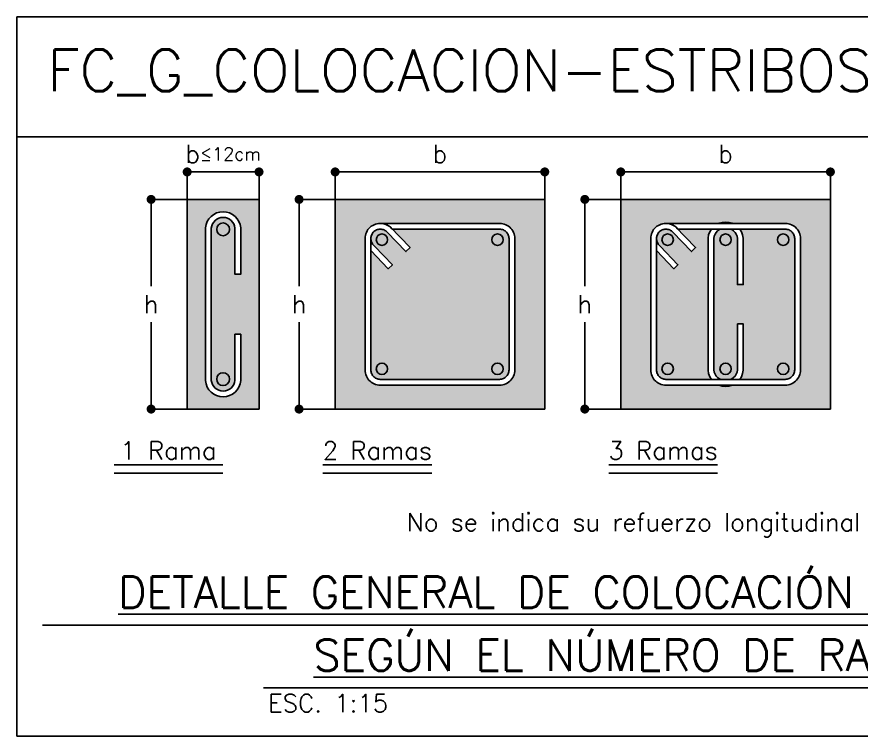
# Model space of a CAD drawing. Header units: millimetres. Extents: x -42 to 124, y -10 to 43.
# Drawn here: x 75.781 to 77.191, y -8.197 to -6.997 of the extents above; entities that cross this region are included whole.
import ezdxf
from ezdxf import colors
from ezdxf.entities.mleader import LeaderData, LeaderLine
from ezdxf.enums import TextEntityAlignment as Align
from ezdxf.math import Vec2, Vec3

# ---------------------------------------------------------------- set-up
doc = ezdxf.new("R2010")
doc.units = ezdxf.units.MM
doc.header["$LTSCALE"] = 0.01
doc.header["$PDMODE"] = 3
for name, color, linetype in [('FC_BORDES', 4, 'Continuous'), ('FC_COTAS', 1, 'Continuous'), ('FC_COTAS @ 12.5', 1, 'Continuous'), ('FC_COTAS @ 15', 1, 'Continuous'), ('FC_HATCH 254', 254, 'Continuous'), ('FC_R-200', 5, 'Continuous'), ('FC_R-80', 11, 'Continuous'), ('FC_R-80 @ 15', 11, 'Continuous'), ('FC_REFUERZO 2', 1, 'Continuous')]:
    doc.layers.add(name, color=color, linetype=linetype)
doc.layers.add('FC_HOJA', color=230, linetype='Continuous', plot=False)
doc.layers.add('FC_HOJA @ 20', color=230, linetype='Continuous', plot=False)
doc.styles.add('FC_TEXT', font='romans.shx', dxfattribs={"height": 0.002})
doc.styles.add('FC_TEXT1', font='romans.shx')
doc.dimstyles.new('FC_COTAS', dxfattribs={"dimtxt": 0.0015, "dimasz": 0.001, "dimexe": 0, "dimexo": 0, "dimgap": 0.001, "dimtad": 1, "dimtih": 1, "dimtoh": 1, "dimzin": 0, "dimdsep": 46, "dimtxsty": 'FC_TEXT1', "dimblk": 'DOT', "dimcen": 0.09, "dimclrd": 256, "dimclre": 256, "dimclrt": 256, "dimadec": 0, "dimazin": 0, "dimtfac": 1, "dimtix": 1, "dimtmove": 2, "dimatfit": 3, "dimfxl": 1.002, "dimtolj": 1, "dimtzin": 0, "dimlwd": -1, "dimarcsym": 0})

# ---------------------------------------------------------------- blocks, each defined once
blk = doc.blocks.new('*U67')
h = blk.add_hatch(color=256)
h.dxf.hatch_style = 1
edge = h.paths.add_edge_path()
edge.add_arc((0, 0), 0.0119, 0, 360, ccw=False)
blk.add_circle((0, 0), 0.0119)
blk = doc.blocks.new('FC_B_Nombre de muro en seccion')
at = {"layer": 'FC_BORDES', "ltscale": 0.9}
blk.add_lwpolyline([(-0.006058, -0.000908), (0.006058, -0.000908)], dxfattribs=at)
at = {"layer": 'FC_R-80', "ltscale": 0.9}
blk.add_lwpolyline([(-0.006058, 0), (0.006058, 0)], dxfattribs=at)
at = {"layer": 'FC_R-80', "ltscale": 0.6, "style": 'FC_TEXT1'}
blk.add_attdef('MURO', text='', height=0.002, dxfattribs=at).set_placement((0, 0), align=Align.BOTTOM_CENTER)
blk = doc.blocks.new('*U68')
at = {"layer": 'FC_R-200', "color": 4, "ltscale": 1.5}
for points in [[(-0.065813, 0), (0.065813, 0)], [(-0.041218, -0.007), (0.041218, -0.007)]]:
    blk.add_lwpolyline(points, dxfattribs=at)
at = {"layer": 'FC_R-200', "ltscale": 1.5, "style": 'FC_TEXT1'}
for tag, p in [('%%UTÍTULO', (0, 0.003656)), ('%%UTÍTULO1', (0, -0.003344))]:
    blk.add_attdef(tag, text='', height=0.0035, dxfattribs=at).set_placement(p, align=Align.MIDDLE_CENTER)
at = {"layer": 'FC_R-80', "ltscale": 1.5, "style": 'FC_TEXT1'}
blk.add_attdef('ESCALA', text='', height=0.002, dxfattribs=at).set_placement((-0.040694, -0.0087), align=Align.MIDDLE_LEFT)
blk = doc.blocks.new('_Dot')
at = {"color": 0, "linetype": 'ByBlock', "lineweight": -2}
blk.add_line((-0.5, 0), (-1, 0), dxfattribs=at)
at = {"color": 0, "linetype": 'ByBlock', "const_width": 0.5}
blk.add_lwpolyline([(-0.25, 0, 1), (0.25, 0, 1)], format="xyb", close=True, dxfattribs=at)
blk = doc.blocks.new('*D250')
at = {"layer": 'Defpoints', "color": 0, "ltscale": 0.6, "transparency": 16777216}
for p in [(76.6629, -7.2556), (76.3129, -7.3015), (76.6629, -7.3015)]:
    blk.add_point(p, dxfattribs=at)
at = {"layer": 'FC_COTAS', "lineweight": -2, "ltscale": 0.6, "transparency": 16777216}
for p, q in [((76.3129, -7.3015), (76.3129, -7.2556)), ((76.6629, -7.3015), (76.6629, -7.2556))]:
    blk.add_line(p, q, dxfattribs=at)
at = {"layer": 'FC_COTAS', "ltscale": 0.6, "transparency": 16777216}
blk.add_line((76.3279, -7.2556), (76.6479, -7.2556), dxfattribs=at)
at = {"layer": 'FC_COTAS', "ltscale": 0.6, "transparency": 16777216, "xscale": 0.015, "yscale": 0.015, "zscale": 0.015, "rotation": 180}
blk.add_blockref('_Dot', (76.3129, -7.2556), dxfattribs=at)
at = {"layer": 'FC_COTAS', "ltscale": 0.6, "transparency": 16777216, "xscale": 0.015, "yscale": 0.015, "zscale": 0.015}
blk.add_blockref('_Dot', (76.6629, -7.2556), dxfattribs=at)
at = {"layer": 'FC_COTAS', "ltscale": 0.6, "transparency": 16777216, "insert": (76.4879, -7.2256), "char_height": 0.0225, "attachment_point": 5, "style": 'FC_TEXT1'}
blk.add_mtext('\\A1;{\\H1.33333x;b}', dxfattribs=at)
blk = doc.blocks.new('*D251')
at = {"layer": 'Defpoints', "color": 0, "ltscale": 0.6, "transparency": 16777216}
for p in [(77.1399, -7.2556), (76.7899, -7.3015), (77.1399, -7.3015)]:
    blk.add_point(p, dxfattribs=at)
at = {"layer": 'FC_COTAS', "lineweight": -2, "ltscale": 0.6, "transparency": 16777216}
for p, q in [((76.7899, -7.3015), (76.7899, -7.2556)), ((77.1399, -7.3015), (77.1399, -7.2556))]:
    blk.add_line(p, q, dxfattribs=at)
at = {"layer": 'FC_COTAS', "ltscale": 0.6, "transparency": 16777216}
blk.add_line((76.8049, -7.2556), (77.1249, -7.2556), dxfattribs=at)
at = {"layer": 'FC_COTAS', "ltscale": 0.6, "transparency": 16777216, "xscale": 0.015, "yscale": 0.015, "zscale": 0.015, "rotation": 180}
blk.add_blockref('_Dot', (76.7899, -7.2556), dxfattribs=at)
at = {"layer": 'FC_COTAS', "ltscale": 0.6, "transparency": 16777216, "xscale": 0.015, "yscale": 0.015, "zscale": 0.015}
blk.add_blockref('_Dot', (77.1399, -7.2556), dxfattribs=at)
at = {"layer": 'FC_COTAS', "ltscale": 0.6, "transparency": 16777216, "insert": (76.9649, -7.2256), "char_height": 0.0225, "attachment_point": 5, "style": 'FC_TEXT1'}
blk.add_mtext('\\A1;{\\H1.33333x;b}', dxfattribs=at)
blk = doc.blocks.new('*D253')
at = {"layer": 'Defpoints', "color": 0, "ltscale": 0.6, "transparency": 16777216}
for p in [(76.3129, -7.3015), (76.2527, -7.6515), (76.3129, -7.6515)]:
    blk.add_point(p, dxfattribs=at)
at = {"layer": 'FC_COTAS', "lineweight": -2, "ltscale": 0.6, "transparency": 16777216}
for p, q in [((76.3129, -7.3015), (76.2527, -7.3015)), ((76.3129, -7.6515), (76.2527, -7.6515))]:
    blk.add_line(p, q, dxfattribs=at)
at = {"layer": 'FC_COTAS', "ltscale": 0.6, "transparency": 16777216}
for p, q in [((76.2527, -7.3165), (76.2527, -7.4465)), ((76.2527, -7.6365), (76.2527, -7.5065))]:
    blk.add_line(p, q, dxfattribs=at)
at = {"layer": 'FC_COTAS', "ltscale": 0.6, "transparency": 16777216, "xscale": 0.015, "yscale": 0.015, "zscale": 0.015}
for p, rotation in [((76.2527, -7.3015), 90), ((76.2527, -7.6515), 270)]:
    blk.add_blockref('_Dot', p, dxfattribs=dict(at, rotation=rotation))
at = {"layer": 'FC_COTAS', "ltscale": 0.6, "transparency": 16777216, "insert": (76.2527, -7.4765), "char_height": 0.0225, "attachment_point": 5, "style": 'FC_TEXT1'}
blk.add_mtext('\\A1;{\\H1.33333x;h}', dxfattribs=at)
blk = doc.blocks.new('*D254')
at = {"layer": 'Defpoints', "color": 0, "ltscale": 0.6, "transparency": 16777216}
for p in [(76.7899, -7.3015), (76.7298, -7.6515), (76.7899, -7.6515)]:
    blk.add_point(p, dxfattribs=at)
at = {"layer": 'FC_COTAS', "lineweight": -2, "ltscale": 0.6, "transparency": 16777216}
for p, q in [((76.7899, -7.3015), (76.7298, -7.3015)), ((76.7899, -7.6515), (76.7298, -7.6515))]:
    blk.add_line(p, q, dxfattribs=at)
at = {"layer": 'FC_COTAS', "ltscale": 0.6, "transparency": 16777216}
for p, q in [((76.7298, -7.3165), (76.7298, -7.4465)), ((76.7298, -7.6365), (76.7298, -7.5065))]:
    blk.add_line(p, q, dxfattribs=at)
at = {"layer": 'FC_COTAS', "ltscale": 0.6, "transparency": 16777216, "xscale": 0.015, "yscale": 0.015, "zscale": 0.015}
for p, rotation in [((76.7298, -7.3015), 90), ((76.7298, -7.6515), 270)]:
    blk.add_blockref('_Dot', p, dxfattribs=dict(at, rotation=rotation))
at = {"layer": 'FC_COTAS', "ltscale": 0.6, "transparency": 16777216, "insert": (76.7298, -7.4765), "char_height": 0.0225, "attachment_point": 5, "style": 'FC_TEXT1'}
blk.add_mtext('\\A1;{\\H1.33333x;h}', dxfattribs=at)
blk = doc.blocks.new('*D256')
at = {"layer": 'Defpoints', "color": 0, "ltscale": 0.6, "transparency": 16777216}
for p in [(76.0658, -7.3015), (76.0056, -7.6515), (76.0658, -7.6515)]:
    blk.add_point(p, dxfattribs=at)
at = {"layer": 'FC_COTAS', "lineweight": -2, "ltscale": 0.6, "transparency": 16777216}
for p, q in [((76.0658, -7.3015), (76.0056, -7.3015)), ((76.0658, -7.6515), (76.0056, -7.6515))]:
    blk.add_line(p, q, dxfattribs=at)
at = {"layer": 'FC_COTAS', "ltscale": 0.6, "transparency": 16777216}
for p, q in [((76.0056, -7.3165), (76.0056, -7.4465)), ((76.0056, -7.6365), (76.0056, -7.5065))]:
    blk.add_line(p, q, dxfattribs=at)
at = {"layer": 'FC_COTAS', "ltscale": 0.6, "transparency": 16777216, "xscale": 0.015, "yscale": 0.015, "zscale": 0.015}
for p, rotation in [((76.0056, -7.3015), 90), ((76.0056, -7.6515), 270)]:
    blk.add_blockref('_Dot', p, dxfattribs=dict(at, rotation=rotation))
at = {"layer": 'FC_COTAS', "ltscale": 0.6, "transparency": 16777216, "insert": (76.0056, -7.4765), "char_height": 0.0225, "attachment_point": 5, "style": 'FC_TEXT1'}
blk.add_mtext('\\A1;{\\H1.33333x;h}', dxfattribs=at)
blk = doc.blocks.new('*D257')
at = {"layer": 'Defpoints', "color": 0, "ltscale": 0.6, "transparency": 16777216}
for p in [(76.1858, -7.2556), (76.0658, -7.3015), (76.1858, -7.3015)]:
    blk.add_point(p, dxfattribs=at)
at = {"layer": 'FC_COTAS', "lineweight": -2, "ltscale": 0.6, "transparency": 16777216}
for p, q in [((76.0658, -7.3015), (76.0658, -7.2556)), ((76.1858, -7.3015), (76.1858, -7.2556))]:
    blk.add_line(p, q, dxfattribs=at)
at = {"layer": 'FC_COTAS', "ltscale": 0.6, "transparency": 16777216}
blk.add_line((76.0808, -7.2556), (76.1708, -7.2556), dxfattribs=at)
at = {"layer": 'FC_COTAS', "ltscale": 0.6, "transparency": 16777216, "xscale": 0.015, "yscale": 0.015, "zscale": 0.015, "rotation": 180}
blk.add_blockref('_Dot', (76.0658, -7.2556), dxfattribs=at)
at = {"layer": 'FC_COTAS', "ltscale": 0.6, "transparency": 16777216, "xscale": 0.015, "yscale": 0.015, "zscale": 0.015}
blk.add_blockref('_Dot', (76.1858, -7.2556), dxfattribs=at)
at = {"layer": 'FC_COTAS', "ltscale": 0.6, "transparency": 16777216, "insert": (76.1258, -7.2256), "char_height": 0.0225, "width": 0.017143, "attachment_point": 5, "style": 'FC_TEXT1'}
blk.add_mtext('\\A1;{\\H1.33333x;b\\H0.71875x;≤12cm}', dxfattribs=at)
blk = doc.blocks.new('*U83')
at = {"color": 0, "lineweight": -2}
blk.add_wipeout([(0.0294, -0.175), (0.0294, -0.2535), (0.0285, -0.2576), (0.0274, -0.2611), (0.0258, -0.2645), (0.0237, -0.2676), (0.0213, -0.2704), (0.0186, -0.2729), (0.0156, -0.2751), (0.0123, -0.2768), (0.0089, -0.2782), (0.0053, -0.2791), (0.0016, -0.2795), (-0.0021, -0.2795), (-0.0058, -0.279), (-0.0094, -0.278), (-0.0128, -0.2766), (-0.0161, -0.2748), (-0.019, -0.2726), (-0.0217, -0.27), (-0.0241, -0.2671), (-0.026, -0.264), (-0.0276, -0.2606), (-0.0287, -0.2571), (-0.0294, -0.2532), (-0.0294, 0.0032), (-0.0287, 0.0071), (-0.0276, 0.0106), (-0.026, 0.014), (-0.0241, 0.0171), (-0.0217, 0.02), (-0.019, 0.0226), (-0.0161, 0.0248), (-0.0128, 0.0266), (-0.0094, 0.028), (-0.0058, 0.029), (-0.0021, 0.0295), (0.0016, 0.0295), (0.0053, 0.0291), (0.0089, 0.0282), (0.0123, 0.0268), (0.0156, 0.0251), (0.0186, 0.0229), (0.0213, 0.0204), (0.0237, 0.0176), (0.0258, 0.0145), (0.0274, 0.0111), (0.0285, 0.0076), (0.0293, 0.004), (0.0294, 0.0026), (0.0294, -0.075), (0.0198, -0.075), (0.0198, 0.0022), (0.0197, 0.0027), (0.0193, 0.0051), (0.0185, 0.0075), (0.0174, 0.0098), (0.016, 0.0119), (0.0144, 0.0138), (0.0126, 0.0155), (0.0105, 0.0169), (0.0083, 0.0181), (0.006, 0.019), (0.0036, 0.0196), (0.0011, 0.0199), (-0.0014, 0.0199), (-0.0039, 0.0195), (-0.0063, 0.0189), (-0.0086, 0.0179), (-0.0108, 0.0167), (-0.0128, 0.0152), (-0.0146, 0.0135), (-0.0162, 0.0116), (-0.0175, 0.0094), (-0.0186, 0.0072), (-0.0193, 0.0048), (-0.0198, 0.0024), (-0.0198, -0.2524), (-0.0193, -0.2548), (-0.0186, -0.2572), (-0.0175, -0.2594), (-0.0162, -0.2616), (-0.0146, -0.2635), (-0.0128, -0.2652), (-0.0108, -0.2667), (-0.0086, -0.2679), (-0.0063, -0.2689), (-0.0039, -0.2695), (-0.0014, -0.2699), (0.0011, -0.2699), (0.0036, -0.2696), (0.006, -0.269), (0.0083, -0.2681), (0.0105, -0.2669), (0.0126, -0.2655), (0.0144, -0.2638), (0.016, -0.2619), (0.0174, -0.2598), (0.0185, -0.2575), (0.0193, -0.2551), (0.0198, -0.2525), (0.0198, -0.175)], dxfattribs=at)
blk.add_lwpolyline([(0.0198, -0.175), (0.0198, -0.2521, -0.900773), (-0.0198, -0.2521), (-0.0198, 0.0021, -0.900773), (0.0198, 0.0021), (0.0198, -0.075), (0.0294, -0.075), (0.0294, 0.0025, 0.917819), (-0.0294, 0.0025), (-0.0294, -0.2525), (-0.0294, -0.2525, 0.917819), (0.0294, -0.2525), (0.0294, -0.175)], format="xyb", close=True, dxfattribs=at)
blk = doc.blocks.new('*U71')
at = {"color": 0, "lineweight": -2}
blk.add_wipeout([(0.0294, -0.1405), (0.0294, -0.2189), (0.0285, -0.2231), (0.0274, -0.2266), (0.0258, -0.2299), (0.0237, -0.233), (0.0213, -0.2359), (0.0186, -0.2384), (0.0156, -0.2405), (0.0123, -0.2423), (0.0089, -0.2436), (0.0053, -0.2445), (0.0016, -0.245), (-0.0021, -0.2449), (-0.0058, -0.2444), (-0.0094, -0.2435), (-0.0128, -0.2421), (-0.0161, -0.2403), (-0.019, -0.238), (-0.0217, -0.2355), (-0.0241, -0.2326), (-0.026, -0.2295), (-0.0276, -0.2261), (-0.0287, -0.2225), (-0.0294, -0.2187), (-0.0294, 0.0032), (-0.0287, 0.0071), (-0.0276, 0.0106), (-0.026, 0.014), (-0.0241, 0.0171), (-0.0217, 0.02), (-0.019, 0.0226), (-0.0161, 0.0248), (-0.0128, 0.0266), (-0.0094, 0.028), (-0.0058, 0.029), (-0.0021, 0.0295), (0.0016, 0.0295), (0.0053, 0.0291), (0.0089, 0.0282), (0.0123, 0.0268), (0.0156, 0.0251), (0.0186, 0.0229), (0.0213, 0.0204), (0.0237, 0.0176), (0.0258, 0.0145), (0.0274, 0.0111), (0.0285, 0.0076), (0.0293, 0.004), (0.0294, 0.0026), (0.0294, -0.075), (0.0198, -0.075), (0.0198, 0.0022), (0.0197, 0.0027), (0.0193, 0.0051), (0.0185, 0.0075), (0.0174, 0.0098), (0.016, 0.0119), (0.0144, 0.0138), (0.0126, 0.0155), (0.0105, 0.0169), (0.0083, 0.0181), (0.006, 0.019), (0.0036, 0.0196), (0.0011, 0.0199), (-0.0014, 0.0199), (-0.0039, 0.0195), (-0.0063, 0.0189), (-0.0086, 0.0179), (-0.0108, 0.0167), (-0.0128, 0.0152), (-0.0146, 0.0135), (-0.0162, 0.0116), (-0.0175, 0.0094), (-0.0186, 0.0072), (-0.0193, 0.0048), (-0.0198, 0.0024), (-0.0198, -0.2178), (-0.0193, -0.2202), (-0.0186, -0.2226), (-0.0175, -0.2249), (-0.0162, -0.227), (-0.0146, -0.229), (-0.0128, -0.2307), (-0.0108, -0.2322), (-0.0086, -0.2334), (-0.0063, -0.2343), (-0.0039, -0.235), (-0.0014, -0.2353), (0.0011, -0.2354), (0.0036, -0.2351), (0.006, -0.2345), (0.0083, -0.2336), (0.0105, -0.2324), (0.0126, -0.2309), (0.0144, -0.2292), (0.016, -0.2273), (0.0174, -0.2252), (0.0185, -0.223), (0.0193, -0.2206), (0.0198, -0.218), (0.0198, -0.1405)], dxfattribs=at)
blk.add_lwpolyline([(0.0198, -0.1405), (0.0198, -0.2175, -0.900773), (-0.0198, -0.2175), (-0.0198, 0.0021, -0.900773), (0.0198, 0.0021), (0.0198, -0.075), (0.0294, -0.075), (0.0294, 0.0025, 0.917819), (-0.0294, 0.0025), (-0.0294, -0.218), (-0.0294, -0.218, 0.917819), (0.0294, -0.218), (0.0294, -0.1405)], format="xyb", close=True, dxfattribs=at)
blk = doc.blocks.new('*U84')
at = {"color": 0, "ltscale": 1.5}
blk.add_lwpolyline([(-0.0798, -0.0096), (-0.0798, -0.0096)], dxfattribs=at)
blk.add_wipeout([(-0.0978, 0), (0.0997, 0), (0.1023, -0.0001), (0.1049, -0.0006), (0.1075, -0.0012), (0.11, -0.0022), (0.1123, -0.0034), (0.1146, -0.0048), (0.1166, -0.0065), (0.1185, -0.0084), (0.1202, -0.0104), (0.1216, -0.0127), (0.1228, -0.015), (0.1238, -0.0175), (0.1244, -0.0201), (0.1249, -0.0227), (0.125, -0.0253), (0.125, -0.2447), (0.1249, -0.2473), (0.1244, -0.2499), (0.1238, -0.2525), (0.1228, -0.255), (0.1216, -0.2573), (0.1202, -0.2596), (0.1185, -0.2616), (0.1166, -0.2635), (0.1146, -0.2652), (0.1123, -0.2666), (0.11, -0.2678), (0.1075, -0.2688), (0.1049, -0.2694), (0.1023, -0.2699), (0.0997, -0.27), (-0.0997, -0.27), (-0.1023, -0.2699), (-0.1049, -0.2694), (-0.1075, -0.2688), (-0.11, -0.2678), (-0.1123, -0.2666), (-0.1146, -0.2652), (-0.1166, -0.2635), (-0.1185, -0.2616), (-0.1202, -0.2596), (-0.1216, -0.2573), (-0.1228, -0.255), (-0.1238, -0.2525), (-0.1244, -0.2499), (-0.1249, -0.2473), (-0.125, -0.2447), (-0.125, -0.0253), (-0.1249, -0.0227), (-0.1244, -0.0201), (-0.1238, -0.0175), (-0.1228, -0.015), (-0.1216, -0.0127), (-0.1202, -0.0104), (-0.1185, -0.0084), (-0.1166, -0.0065), (-0.1146, -0.0048), (-0.1123, -0.0034), (-0.11, -0.0022), (-0.1075, -0.0012), (-0.1049, -0.0006), (-0.1023, -0.0001), (-0.0997, 0), (-0.097, -0.0001), (-0.0944, -0.0006), (-0.0918, -0.0012), (-0.0894, -0.0022), (-0.087, -0.0034), (-0.0848, -0.0048), (-0.0834, -0.006), (-0.05, -0.0403), (-0.0568, -0.047), (-0.088, -0.0148), (-0.0891, -0.0137), (-0.0904, -0.0126), (-0.0918, -0.0117), (-0.0933, -0.011), (-0.0948, -0.0104), (-0.0964, -0.01), (-0.098, -0.0097), (-0.0997, -0.0096), (-0.1013, -0.0097), (-0.1029, -0.01), (-0.1045, -0.0104), (-0.1061, -0.011), (-0.1075, -0.0117), (-0.1089, -0.0126), (-0.1102, -0.0137), (-0.1113, -0.0148), (-0.1124, -0.0161), (-0.1133, -0.0175), (-0.114, -0.0189), (-0.1146, -0.0205), (-0.115, -0.0221), (-0.1153, -0.0237), (-0.1154, -0.0253), (-0.1153, -0.027), (-0.115, -0.0286), (-0.1146, -0.0302), (-0.114, -0.0317), (-0.1133, -0.0332), (-0.1124, -0.0346), (-0.1113, -0.0359), (-0.1102, -0.037), (-0.1091, -0.0379), (-0.0795, -0.0691), (-0.0865, -0.0757), (-0.1154, -0.0452), (-0.1154, -0.2447), (-0.1153, -0.2463), (-0.115, -0.2479), (-0.1146, -0.2495), (-0.114, -0.2511), (-0.1133, -0.2525), (-0.1124, -0.2539), (-0.1113, -0.2552), (-0.1102, -0.2563), (-0.1089, -0.2574), (-0.1075, -0.2583), (-0.1061, -0.259), (-0.1045, -0.2596), (-0.1029, -0.26), (-0.1013, -0.2603), (-0.0997, -0.2604), (0.0997, -0.2604), (0.1013, -0.2603), (0.1029, -0.26), (0.1045, -0.2596), (0.1061, -0.259), (0.1075, -0.2583), (0.1089, -0.2574), (0.1102, -0.2563), (0.1113, -0.2552), (0.1124, -0.2539), (0.1133, -0.2525), (0.114, -0.2511), (0.1146, -0.2495), (0.115, -0.2479), (0.1153, -0.2463), (0.1154, -0.2447), (0.1154, -0.0253), (0.1153, -0.0237), (0.115, -0.0221), (0.1146, -0.0205), (0.114, -0.0189), (0.1133, -0.0175), (0.1124, -0.0161), (0.1113, -0.0148), (0.1102, -0.0137), (0.1089, -0.0126), (0.1075, -0.0117), (0.1061, -0.011), (0.1045, -0.0104), (0.1029, -0.01), (0.1013, -0.0097), (0.1007, -0.0097), (-0.0796, -0.0097), (-0.0833, -0.0059), (-0.0847, -0.0048), (-0.0869, -0.0033), (-0.0893, -0.0021), (-0.0918, -0.0011), (-0.0944, -0.0005), (-0.097, 0)], dxfattribs=at)
blk.add_lwpolyline([(-0.0978, 0), (0.0997, 0), (0.1023, -0.0001), (0.1049, -0.0006), (0.1075, -0.0012), (0.11, -0.0022), (0.1123, -0.0034), (0.1146, -0.0048), (0.1166, -0.0065), (0.1185, -0.0084), (0.1202, -0.0104), (0.1216, -0.0127), (0.1228, -0.015), (0.1238, -0.0175), (0.1244, -0.0201), (0.1249, -0.0227), (0.125, -0.0253), (0.125, -0.2447), (0.1249, -0.2473), (0.1244, -0.2499), (0.1238, -0.2525), (0.1228, -0.255), (0.1216, -0.2573), (0.1202, -0.2596), (0.1185, -0.2616), (0.1166, -0.2635), (0.1146, -0.2652), (0.1123, -0.2666), (0.11, -0.2678), (0.1075, -0.2688), (0.1049, -0.2694), (0.1023, -0.2699), (0.0997, -0.27), (-0.0997, -0.27), (-0.1023, -0.2699), (-0.1049, -0.2694), (-0.1075, -0.2688), (-0.11, -0.2678), (-0.1123, -0.2666), (-0.1146, -0.2652), (-0.1166, -0.2635), (-0.1185, -0.2616), (-0.1202, -0.2596), (-0.1216, -0.2573), (-0.1228, -0.255), (-0.1238, -0.2525), (-0.1244, -0.2499), (-0.1249, -0.2473), (-0.125, -0.2447), (-0.125, -0.0253), (-0.1249, -0.0227), (-0.1244, -0.0201), (-0.1238, -0.0175), (-0.1228, -0.015), (-0.1216, -0.0127), (-0.1202, -0.0104), (-0.1185, -0.0084), (-0.1166, -0.0065), (-0.1146, -0.0048), (-0.1123, -0.0034), (-0.11, -0.0022), (-0.1075, -0.0012), (-0.1049, -0.0006), (-0.1023, -0.0001), (-0.0997, 0), (-0.097, -0.0001), (-0.0944, -0.0006), (-0.0918, -0.0012), (-0.0894, -0.0022), (-0.087, -0.0034), (-0.0848, -0.0048), (-0.0834, -0.006), (-0.05, -0.0403), (-0.0568, -0.047), (-0.088, -0.0148), (-0.0891, -0.0137), (-0.0904, -0.0126), (-0.0918, -0.0117), (-0.0933, -0.011), (-0.0948, -0.0104), (-0.0964, -0.01), (-0.098, -0.0097), (-0.0997, -0.0096), (-0.1013, -0.0097), (-0.1029, -0.01), (-0.1045, -0.0104), (-0.1061, -0.011), (-0.1075, -0.0117), (-0.1089, -0.0126), (-0.1102, -0.0137), (-0.1113, -0.0148), (-0.1124, -0.0161), (-0.1133, -0.0175), (-0.114, -0.0189), (-0.1146, -0.0205), (-0.115, -0.0221), (-0.1153, -0.0237), (-0.1154, -0.0253), (-0.1153, -0.027), (-0.115, -0.0286), (-0.1146, -0.0302), (-0.114, -0.0317), (-0.1133, -0.0332), (-0.1124, -0.0346), (-0.1113, -0.0359), (-0.1102, -0.037), (-0.1091, -0.0379), (-0.0795, -0.0691), (-0.0865, -0.0757), (-0.1154, -0.0452), (-0.1154, -0.2447), (-0.1153, -0.2463), (-0.115, -0.2479), (-0.1146, -0.2495), (-0.114, -0.2511), (-0.1133, -0.2525), (-0.1124, -0.2539), (-0.1113, -0.2552), (-0.1102, -0.2563), (-0.1089, -0.2574), (-0.1075, -0.2583), (-0.1061, -0.259), (-0.1045, -0.2596), (-0.1029, -0.26), (-0.1013, -0.2603), (-0.0997, -0.2604), (0.0997, -0.2604), (0.1013, -0.2603), (0.1029, -0.26), (0.1045, -0.2596), (0.1061, -0.259), (0.1075, -0.2583), (0.1089, -0.2574), (0.1102, -0.2563), (0.1113, -0.2552), (0.1124, -0.2539), (0.1133, -0.2525), (0.114, -0.2511), (0.1146, -0.2495), (0.115, -0.2479), (0.1153, -0.2463), (0.1154, -0.2447), (0.1154, -0.0253), (0.1153, -0.0237), (0.115, -0.0221), (0.1146, -0.0205), (0.114, -0.0189), (0.1133, -0.0175), (0.1124, -0.0161), (0.1113, -0.0148), (0.1102, -0.0137), (0.1089, -0.0126), (0.1075, -0.0117), (0.1061, -0.011), (0.1045, -0.0104), (0.1029, -0.01), (0.1013, -0.0097), (0.1007, -0.0097), (-0.0796, -0.0097), (-0.0833, -0.0059), (-0.0847, -0.0048), (-0.0869, -0.0033), (-0.0893, -0.0021), (-0.0918, -0.0011), (-0.0944, -0.0005), (-0.097, 0)], close=True, dxfattribs=at)
blk.add_lwpolyline([(-0.1154, -0.0452), (-0.1154, -0.0253)], dxfattribs=at)
blk = doc.blocks.new('*U85')
at = {"color": 0, "ltscale": 1.5}
blk.add_lwpolyline([(-0.0798, -0.0096), (-0.0798, -0.0096)], dxfattribs=at)
blk.add_wipeout([(-0.0978, 0), (0.0997, 0), (0.1023, -0.0001), (0.1049, -0.0006), (0.1075, -0.0012), (0.11, -0.0022), (0.1123, -0.0034), (0.1146, -0.0048), (0.1166, -0.0065), (0.1185, -0.0084), (0.1202, -0.0104), (0.1216, -0.0127), (0.1228, -0.015), (0.1238, -0.0175), (0.1244, -0.0201), (0.1249, -0.0227), (0.125, -0.0253), (0.125, -0.2447), (0.1249, -0.2473), (0.1244, -0.2499), (0.1238, -0.2525), (0.1228, -0.255), (0.1216, -0.2573), (0.1202, -0.2596), (0.1185, -0.2616), (0.1166, -0.2635), (0.1146, -0.2652), (0.1123, -0.2666), (0.11, -0.2678), (0.1075, -0.2688), (0.1049, -0.2694), (0.1023, -0.2699), (0.0997, -0.27), (-0.0997, -0.27), (-0.1023, -0.2699), (-0.1049, -0.2694), (-0.1075, -0.2688), (-0.11, -0.2678), (-0.1123, -0.2666), (-0.1146, -0.2652), (-0.1166, -0.2635), (-0.1185, -0.2616), (-0.1202, -0.2596), (-0.1216, -0.2573), (-0.1228, -0.255), (-0.1238, -0.2525), (-0.1244, -0.2499), (-0.1249, -0.2473), (-0.125, -0.2447), (-0.125, -0.0253), (-0.1249, -0.0227), (-0.1244, -0.0201), (-0.1238, -0.0175), (-0.1228, -0.015), (-0.1216, -0.0127), (-0.1202, -0.0104), (-0.1185, -0.0084), (-0.1166, -0.0065), (-0.1146, -0.0048), (-0.1123, -0.0034), (-0.11, -0.0022), (-0.1075, -0.0012), (-0.1049, -0.0006), (-0.1023, -0.0001), (-0.0997, 0), (-0.097, -0.0001), (-0.0944, -0.0006), (-0.0918, -0.0012), (-0.0894, -0.0022), (-0.087, -0.0034), (-0.0848, -0.0048), (-0.0834, -0.006), (-0.05, -0.0403), (-0.0568, -0.047), (-0.088, -0.0148), (-0.0891, -0.0137), (-0.0904, -0.0126), (-0.0918, -0.0117), (-0.0933, -0.011), (-0.0948, -0.0104), (-0.0964, -0.01), (-0.098, -0.0097), (-0.0997, -0.0096), (-0.1013, -0.0097), (-0.1029, -0.01), (-0.1045, -0.0104), (-0.1061, -0.011), (-0.1075, -0.0117), (-0.1089, -0.0126), (-0.1102, -0.0137), (-0.1113, -0.0148), (-0.1124, -0.0161), (-0.1133, -0.0175), (-0.114, -0.0189), (-0.1146, -0.0205), (-0.115, -0.0221), (-0.1153, -0.0237), (-0.1154, -0.0253), (-0.1153, -0.027), (-0.115, -0.0286), (-0.1146, -0.0302), (-0.114, -0.0317), (-0.1133, -0.0332), (-0.1124, -0.0346), (-0.1113, -0.0359), (-0.1102, -0.037), (-0.1091, -0.0379), (-0.0795, -0.0691), (-0.0865, -0.0757), (-0.1154, -0.0452), (-0.1154, -0.2447), (-0.1153, -0.2463), (-0.115, -0.2479), (-0.1146, -0.2495), (-0.114, -0.2511), (-0.1133, -0.2525), (-0.1124, -0.2539), (-0.1113, -0.2552), (-0.1102, -0.2563), (-0.1089, -0.2574), (-0.1075, -0.2583), (-0.1061, -0.259), (-0.1045, -0.2596), (-0.1029, -0.26), (-0.1013, -0.2603), (-0.0997, -0.2604), (0.0997, -0.2604), (0.1013, -0.2603), (0.1029, -0.26), (0.1045, -0.2596), (0.1061, -0.259), (0.1075, -0.2583), (0.1089, -0.2574), (0.1102, -0.2563), (0.1113, -0.2552), (0.1124, -0.2539), (0.1133, -0.2525), (0.114, -0.2511), (0.1146, -0.2495), (0.115, -0.2479), (0.1153, -0.2463), (0.1154, -0.2447), (0.1154, -0.0253), (0.1153, -0.0237), (0.115, -0.0221), (0.1146, -0.0205), (0.114, -0.0189), (0.1133, -0.0175), (0.1124, -0.0161), (0.1113, -0.0148), (0.1102, -0.0137), (0.1089, -0.0126), (0.1075, -0.0117), (0.1061, -0.011), (0.1045, -0.0104), (0.1029, -0.01), (0.1013, -0.0097), (0.1007, -0.0097), (-0.0796, -0.0097), (-0.0833, -0.0059), (-0.0847, -0.0048), (-0.0869, -0.0033), (-0.0893, -0.0021), (-0.0918, -0.0011), (-0.0944, -0.0005), (-0.097, 0)], dxfattribs=at)
blk.add_lwpolyline([(-0.0978, 0), (0.0997, 0), (0.1023, -0.0001), (0.1049, -0.0006), (0.1075, -0.0012), (0.11, -0.0022), (0.1123, -0.0034), (0.1146, -0.0048), (0.1166, -0.0065), (0.1185, -0.0084), (0.1202, -0.0104), (0.1216, -0.0127), (0.1228, -0.015), (0.1238, -0.0175), (0.1244, -0.0201), (0.1249, -0.0227), (0.125, -0.0253), (0.125, -0.2447), (0.1249, -0.2473), (0.1244, -0.2499), (0.1238, -0.2525), (0.1228, -0.255), (0.1216, -0.2573), (0.1202, -0.2596), (0.1185, -0.2616), (0.1166, -0.2635), (0.1146, -0.2652), (0.1123, -0.2666), (0.11, -0.2678), (0.1075, -0.2688), (0.1049, -0.2694), (0.1023, -0.2699), (0.0997, -0.27), (-0.0997, -0.27), (-0.1023, -0.2699), (-0.1049, -0.2694), (-0.1075, -0.2688), (-0.11, -0.2678), (-0.1123, -0.2666), (-0.1146, -0.2652), (-0.1166, -0.2635), (-0.1185, -0.2616), (-0.1202, -0.2596), (-0.1216, -0.2573), (-0.1228, -0.255), (-0.1238, -0.2525), (-0.1244, -0.2499), (-0.1249, -0.2473), (-0.125, -0.2447), (-0.125, -0.0253), (-0.1249, -0.0227), (-0.1244, -0.0201), (-0.1238, -0.0175), (-0.1228, -0.015), (-0.1216, -0.0127), (-0.1202, -0.0104), (-0.1185, -0.0084), (-0.1166, -0.0065), (-0.1146, -0.0048), (-0.1123, -0.0034), (-0.11, -0.0022), (-0.1075, -0.0012), (-0.1049, -0.0006), (-0.1023, -0.0001), (-0.0997, 0), (-0.097, -0.0001), (-0.0944, -0.0006), (-0.0918, -0.0012), (-0.0894, -0.0022), (-0.087, -0.0034), (-0.0848, -0.0048), (-0.0834, -0.006), (-0.05, -0.0403), (-0.0568, -0.047), (-0.088, -0.0148), (-0.0891, -0.0137), (-0.0904, -0.0126), (-0.0918, -0.0117), (-0.0933, -0.011), (-0.0948, -0.0104), (-0.0964, -0.01), (-0.098, -0.0097), (-0.0997, -0.0096), (-0.1013, -0.0097), (-0.1029, -0.01), (-0.1045, -0.0104), (-0.1061, -0.011), (-0.1075, -0.0117), (-0.1089, -0.0126), (-0.1102, -0.0137), (-0.1113, -0.0148), (-0.1124, -0.0161), (-0.1133, -0.0175), (-0.114, -0.0189), (-0.1146, -0.0205), (-0.115, -0.0221), (-0.1153, -0.0237), (-0.1154, -0.0253), (-0.1153, -0.027), (-0.115, -0.0286), (-0.1146, -0.0302), (-0.114, -0.0317), (-0.1133, -0.0332), (-0.1124, -0.0346), (-0.1113, -0.0359), (-0.1102, -0.037), (-0.1091, -0.0379), (-0.0795, -0.0691), (-0.0865, -0.0757), (-0.1154, -0.0452), (-0.1154, -0.2447), (-0.1153, -0.2463), (-0.115, -0.2479), (-0.1146, -0.2495), (-0.114, -0.2511), (-0.1133, -0.2525), (-0.1124, -0.2539), (-0.1113, -0.2552), (-0.1102, -0.2563), (-0.1089, -0.2574), (-0.1075, -0.2583), (-0.1061, -0.259), (-0.1045, -0.2596), (-0.1029, -0.26), (-0.1013, -0.2603), (-0.0997, -0.2604), (0.0997, -0.2604), (0.1013, -0.2603), (0.1029, -0.26), (0.1045, -0.2596), (0.1061, -0.259), (0.1075, -0.2583), (0.1089, -0.2574), (0.1102, -0.2563), (0.1113, -0.2552), (0.1124, -0.2539), (0.1133, -0.2525), (0.114, -0.2511), (0.1146, -0.2495), (0.115, -0.2479), (0.1153, -0.2463), (0.1154, -0.2447), (0.1154, -0.0253), (0.1153, -0.0237), (0.115, -0.0221), (0.1146, -0.0205), (0.114, -0.0189), (0.1133, -0.0175), (0.1124, -0.0161), (0.1113, -0.0148), (0.1102, -0.0137), (0.1089, -0.0126), (0.1075, -0.0117), (0.1061, -0.011), (0.1045, -0.0104), (0.1029, -0.01), (0.1013, -0.0097), (0.1007, -0.0097), (-0.0796, -0.0097), (-0.0833, -0.0059), (-0.0847, -0.0048), (-0.0869, -0.0033), (-0.0893, -0.0021), (-0.0918, -0.0011), (-0.0944, -0.0005), (-0.097, 0)], close=True, dxfattribs=at)
blk.add_lwpolyline([(-0.1154, -0.0452), (-0.1154, -0.0253)], dxfattribs=at)

msp = doc.modelspace()

# ---------------------------------------------------------------- hatches: boundary and pattern name
at = {"layer": 'FC_HATCH 254', "ltscale": 0.6}
h = msp.add_hatch(color=256, dxfattribs=at)
h.dxf.hatch_style = 1
h.paths.add_polyline_path([(76.0658, -7.3015), (76.0658, -7.6515), (76.1858, -7.6515), (76.1858, -7.3015)])
h = msp.add_hatch(color=256, dxfattribs=at)
h.dxf.hatch_style = 1
h.paths.add_polyline_path([(76.3129, -7.3015), (76.3129, -7.6515), (76.6629, -7.6515), (76.6629, -7.3015)])
h = msp.add_hatch(color=256, dxfattribs=at)
h.dxf.hatch_style = 1
h.paths.add_polyline_path([(76.7899, -7.3015), (76.7899, -7.6515), (77.1399, -7.6515), (77.1399, -7.3015)])

# ---------------------------------------------------------------- linework, layer by layer
at = {"layer": 'FC_BORDES'}
for points in [[(76.0658, -7.3015), (76.0658, -7.6515), (76.1858, -7.6515), (76.1858, -7.3015)], [(76.3129, -7.3015), (76.3129, -7.6515), (76.6629, -7.6515), (76.6629, -7.3015)], [(76.7899, -7.3015), (76.7899, -7.6515), (77.1399, -7.6515), (77.1399, -7.3015)]]:
    msp.add_lwpolyline(points, close=True, dxfattribs=at)
at = {"layer": 'FC_HOJA', "ltscale": 0.6}
msp.add_lwpolyline([(75.7814, -6.9968), (77.8903, -6.9968), (77.8903, -8.1973), (75.7814, -8.1973)], close=True, dxfattribs=at)
msp.add_lwpolyline([(75.7814, -7.1968), (77.8903, -7.1968)], dxfattribs=at)

# ---------------------------------------------------------------- block references
at = {"layer": 'FC_R-200', "xscale": 15, "yscale": 15, "zscale": 15}
msp.add_blockref('*U68', (76.8113, -8.0119), dxfattribs=at).add_auto_attribs({'%%UTÍTULO': '%%UDETALLE GENERAL DE COLOCACIÓN DE ESTRIBOS', '%%UTÍTULO1': '%%USEGÚN EL NÚMERO DE RAMAS', 'ESCALA': 'ESC. 1:15'})
at = {"layer": 'FC_R-80', "xscale": 15, "yscale": 15, "zscale": 15}
for p, values in [((76.0345, -7.7446), {'MURO': '1 Rama'}), ((76.3834, -7.7446), {'MURO': '2 Ramas'}), ((76.8605, -7.7446), {'MURO': '3 Ramas'})]:
    msp.add_blockref('FC_B_Nombre de muro en seccion', p, dxfattribs=at).add_auto_attribs(values)
at = {"layer": 'FC_REFUERZO 2', "ltscale": 0.9}
for p, xscale, yscale, zscale in [((76.1258, -7.3515), -0.9, 0.9, 0.9), ((76.391, -7.3687), 0.8, 0.8, 0.8), ((76.584, -7.3687), 0.8, 0.8, 0.8), ((76.8681, -7.3687), 0.8, 0.8, 0.8), ((76.9649, -7.3687), 0.8, 0.8, 0.8), ((77.061, -7.3687), 0.8, 0.8, 0.8)]:
    msp.add_blockref('*U67', p, dxfattribs=dict(at, xscale=xscale, yscale=yscale, zscale=zscale))
at = {"layer": 'FC_REFUERZO 2', "ltscale": 0.9, "rotation": 180}
for p, xscale, yscale, zscale in [((76.391, -7.5842), 0.8, 0.8, 0.8), ((76.584, -7.5842), 0.8, 0.8, 0.8), ((76.8681, -7.5842), 0.8, 0.8, 0.8), ((76.9649, -7.5842), 0.8, 0.8, 0.8), ((77.061, -7.5842), 0.8, 0.8, 0.8), ((76.1258, -7.6015), 0.9, 0.9, 0.9)]:
    msp.add_blockref('*U67', p, dxfattribs=dict(at, xscale=xscale, yscale=yscale, zscale=zscale))

# ---------------------------------------------------------------- texts
at = {"layer": 'FC_HOJA @ 20', "insert": (75.832, -7.0894), "char_height": 0.07, "attachment_point": 4, "style": 'FC_TEXT'}
msp.add_mtext('FC_G_COLOCACION-ESTRIBOS', dxfattribs=at)
at = {"layer": 'FC_R-80 @ 15', "insert": (76.8113, -7.8452), "char_height": 0.03, "width": 0.871729, "attachment_point": 5, "style": 'FC_TEXT'}
msp.add_mtext('No se indica su refuerzo longitudinal', dxfattribs=at)

# ---------------------------------------------------------------- dimensions: what is measured, and where the dimension line sits
at = {"layer": 'FC_COTAS @ 15', "ltscale": 0.6}
dim = msp.add_linear_dim(base=(76.1858, -7.2556), p1=(76.0658, -7.3015), p2=(76.1858, -7.3015), text='{\\H1.33333x;b\\H0.71875x;≤12cm}', dimstyle='FC_COTAS', override={"dimscale": 15, "dimtix": 1, "dimtofl": 1, "dimtmove": 2, "dimatfit": 3}, dxfattribs=at)
dim.commit()
dim.dimension.update_dxf_attribs({"geometry": '*D257', "text_midpoint": (76.1258, -7.2256), "dimtype": 128})
for base, p1, p2, picture, middle in [((76.6629, -7.2556), (76.3129, -7.3015), (76.6629, -7.3015), '*D250', (76.4879, -7.2256)), ((77.1399, -7.2556), (76.7899, -7.3015), (77.1399, -7.3015), '*D251', (76.9649, -7.2256))]:
    dim = msp.add_linear_dim(base=base, p1=p1, p2=p2, text='{\\H1.33333x;b}', dimstyle='FC_COTAS', override={"dimscale": 15, "dimtix": 1, "dimtofl": 1, "dimtmove": 2, "dimatfit": 3}, dxfattribs=at)
    dim.commit()
    dim.dimension.update_dxf_attribs({"geometry": picture, "text_midpoint": middle})
for base, p1, p2, picture, middle in [((76.0056, -7.6515), (76.0658, -7.3015), (76.0658, -7.6515), '*D256', (76.0056, -7.4765)), ((76.2527, -7.6515), (76.3129, -7.3015), (76.3129, -7.6515), '*D253', (76.2527, -7.4765)), ((76.7298, -7.6515), (76.7899, -7.3015), (76.7899, -7.6515), '*D254', (76.7298, -7.4765))]:
    dim = msp.add_linear_dim(base=base, p1=p1, p2=p2, angle=90, text='{\\H1.33333x;h}', dimstyle='FC_COTAS', override={"dimscale": 15, "dimtix": 1, "dimtofl": 1, "dimtmove": 2, "dimatfit": 3}, dxfattribs=at)
    dim.commit()
    dim.dimension.update_dxf_attribs({"geometry": picture, "text_midpoint": middle})

# ---------------------------------------------------------------- leaders
at = {"layer": 'FC_COTAS @ 12.5'}
ml = msp.add_multileader_mtext('Standard', dxfattribs=at)
ml.set_content('Estribos según despiece', color=11, style='FC_TEXT1')
ml.set_leader_properties()
ml.build(insert=Vec2(0, 0))
ml.multileader.update_dxf_attribs({"text_left_attachment_type": 6, "text_right_attachment_type": 6, "dogleg_length": 0.008, "arrow_head_size": 0.025, "scale": 12.5})
ctx = ml.context
ctx.base_point, ctx.scale, ctx.char_height, ctx.arrow_head_size, ctx.landing_gap_size, ctx.plane_origin = Vec3(79.1855, -7.6942), 12.5, 0.025, 0.025, 0.0125, Vec3(78.9677, -7.6942)
ctx.left_attachment, ctx.right_attachment, ctx.text_align_type = 6, 6, 2
notes = []
notes.append((ctx, [(0, (1, 1, 0), (79.0855, -7.6942), (1, 0), 0.1, [(0, [(78.9677, -7.6942)], 0, [])])]))
ctx.mtext.insert, ctx.mtext.width, ctx.mtext.alignment, ctx.mtext.flow_direction = Vec3(79.4706, -7.6608), 0.277631, 3, 5
for ctx, leaders in notes:
    for number, flags, end, landing, length, lines in leaders:
        leader = LeaderData()
        leader.index, (leader.has_last_leader_line, leader.has_dogleg_vector, leader.attachment_direction) = number, flags
        leader.last_leader_point, leader.dogleg_vector, leader.dogleg_length = Vec3(end), Vec3(landing), length
        for number, points, colour, breaks in lines:
            line = LeaderLine()
            line.index, line.vertices, line.color, line.breaks = number, Vec3.list(points), colors.encode_raw_color(colour), breaks
            leader.lines.append(line)
        ctx.leaders.append(leader)

# ---------------------------------------------------------------- next in the draw order: block references
at = {"layer": 'FC_REFUERZO 2', "ltscale": 0.9}
for name, p in [('*U83', (76.1258, -7.3515)), ('*U71', (76.9649, -7.3687))]:
    msp.add_blockref(name, p, dxfattribs=at)
at = {"layer": 'FC_REFUERZO 2'}
msp.add_blockref('*U84', (76.4879, -7.3415), dxfattribs=at)

# ---------------------------------------------------------------- next in the draw order: block references
msp.add_blockref('*U85', (76.9649, -7.3415), dxfattribs=at)

doc.saveas('drawing.dxf')
